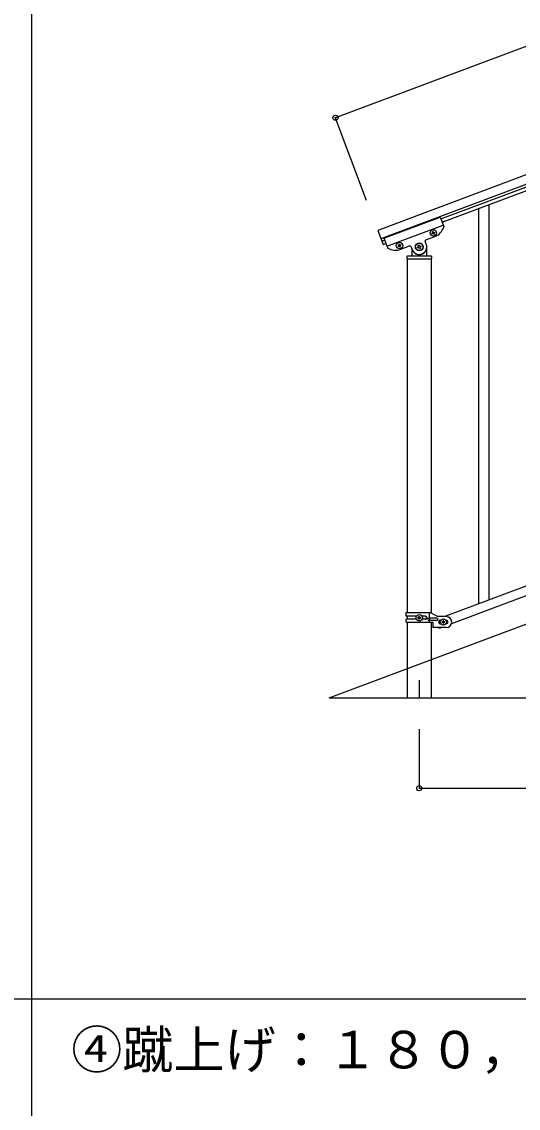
# Model space of a CAD drawing. Units: millimetres, scale not verified. Extents: x -4143 to 4140, y -2900 to 2898.
# Drawn here: x 44 to 870, y 15 to 1822 of the extents above; entities that cross this region are included whole.
import ezdxf
from ezdxf.enums import TextEntityAlignment as Align

# ---------------------------------------------------------------- set-up
doc = ezdxf.new("R2010")
doc.units = ezdxf.units.MM
doc.header["$LTSCALE"] = 10
for name, color, linetype in [('0-1_USER1', 3, 'Continuous'), ('0-2_YKK_12', 2, 'Continuous'), ('0-3_YKK_A1', 4, 'Continuous'), ('0-4_YKK_D', 6, 'Continuous')]:
    doc.layers.add(name, color=color, linetype=linetype)
doc.styles.add('ＭＳ ゴシック', font='')
doc.styles.get('ＭＳ ゴシック').set_extended_font_data('MS Gothic')

msp = doc.modelspace()

# ---------------------------------------------------------------- linework, layer by layer
at = {"layer": '0-2_YKK_12'}
msp.add_line((704.89, 727.16), (704.89, 697.5), dxfattribs=at)
at = {"layer": '0-3_YKK_A1'}
for p, q in [((59.92, 2847.5), (59.92, -2452.5)), ((1538.85, 1813.58), (635.87, 1474.89)), ((1544.11, 1799.53), (641.14, 1460.84)), ((740.86, 1493.97), (1447.21, 1758.91)), ((742.96, 1488.36), (1449.31, 1753.29)), ((803.89, 853.45), (803.89, 1510.72)), ((820.89, 859.84), (820.89, 1517.11)), ((646.13, 1461.77), (739.76, 1496.89)), ((651.05, 1448.67), (744.68, 1483.79)), ((739.76, 1496.89), (745.49, 1481.62)), ((635.87, 1474.89), (644.65, 1451.48)), ((716.01, 1459.15), (730.52, 1464.59)), ((727.06, 1469.72), (726.16, 1469.38)), ((729.42, 1471.63), (730.31, 1471.97)), ((642.55, 1457.1), (647.23, 1458.86)), ((644.65, 1451.48), (649.33, 1453.24)), ((646.13, 1461.77), (651.86, 1446.5)), ((670.54, 1449.55), (669.64, 1449.21)), ((673.57, 1449.66), (674.47, 1450)), ((674.34, 1443.52), (688.85, 1448.96)), ((691.43, 1447.79), (693.18, 1443.11)), ((692.39, 1445.23), (692.39, 1433.5)), ((703.27, 1446.19), (702.03, 1445.72)), ((706.51, 1448.81), (707.75, 1449.28)), ((716.59, 1451.89), (714.84, 1456.57)), ((717.39, 1433.5), (717.39, 1447.5)), ((684.39, 1431.5), (684.39, 1428)), ((684.64, 1427.5), (684.64, 839.79)), ((684.64, 1427.5), (725.14, 1427.5)), ((684.89, 1427.5), (724.89, 1427.5)), ((685.39, 1432.5), (724.39, 1432.5)), ((693.39, 1440.5), (693.66, 1440.5)), ((716.39, 1440.5), (716.11, 1440.5)), ((725.14, 839), (725.14, 1427.5)), ((725.39, 1431.5), (725.39, 1428)), ((1451.38, 1096.79), (747.53, 832.79)), ((1462.25, 1084.85), (758.39, 820.84)), ((554.89, 697.5), (1354.89, 997.5)), ((682.89, 839.79), (723.76, 839.79)), ((682.89, 833.29), (682.89, 839.79)), ((700.22, 833.29), (682.89, 833.29)), ((684.64, 833.29), (684.64, 828.29)), ((706.33, 831.27), (707.29, 831.27)), ((715.48, 833.29), (709.56, 833.29)), ((721.86, 830.29), (721.86, 839.79)), ((723.76, 839.79), (735.89, 832.79)), ((749.89, 832.79), (735.89, 832.79)), ((682.89, 823.79), (682.89, 828.29)), ((700.21, 828.29), (682.89, 828.29)), ((682.89, 823.79), (727.39, 823.79)), ((684.64, 823.79), (684.64, 697.5)), ((703.45, 830.31), (702.49, 830.31)), ((715.48, 828.29), (709.56, 828.29)), ((734.09, 830.29), (721.01, 830.29)), ((734.09, 826.29), (721.01, 826.29)), ((721.86, 823.79), (721.86, 826.29)), ((722.41, 826.29), (722.41, 830.29)), ((725.14, 697.5), (725.14, 823.79)), ((727.39, 823.79), (727.39, 814.79)), ((749.89, 814.79), (727.39, 814.79)), ((738.16, 813.25), (737.58, 814.79)), ((742.25, 814.79), (738.16, 813.25)), ((739.89, 826.79), (740.52, 826.79)), ((739.89, 820.79), (740.52, 820.79)), ((743.45, 824.27), (742.49, 824.27)), ((746.33, 823.31), (747.29, 823.31)), ((749.26, 826.79), (749.89, 826.79)), ((749.26, 820.79), (749.89, 820.79)), ((554.89, 697.5), (954.89, 697.5)), ((-3840.08, 197.5), (3959.92, 197.5))]:
    msp.add_line(p, q, dxfattribs=at)
for points in [[(726.16, 1469.38), (725.82, 1470.28), (726.72, 1470.62)], [(727.28, 1471.86), (726.94, 1472.75), (727.84, 1473.09), (728.18, 1472.19)], [(729.19, 1469.5), (729.53, 1468.6), (728.63, 1468.26), (728.29, 1469.16)], [(730.31, 1471.97), (730.65, 1471.07), (729.75, 1470.73)], [(669.64, 1449.21), (669.98, 1448.31), (670.88, 1448.65)], [(672, 1451.12), (671.66, 1452.02), (670.77, 1451.68), (671.1, 1450.78)], [(672.11, 1448.09), (672.45, 1447.19), (673.35, 1447.53), (673.01, 1448.42)], [(674.47, 1450), (674.14, 1450.9), (673.24, 1450.56)], [(702.03, 1445.72), (701.57, 1446.96), (702.8, 1447.42)], [(703.57, 1449.12), (703.11, 1450.36), (704.35, 1450.82), (704.81, 1449.59)], [(706.2, 1445.88), (706.66, 1444.64), (705.43, 1444.18), (704.97, 1445.41)], [(707.75, 1449.28), (708.21, 1448.04), (706.97, 1447.58)], [(702.49, 830.31), (702.49, 831.27), (703.45, 831.27)], [(704.41, 832.23), (704.41, 833.19), (705.37, 833.19), (705.37, 832.23)], [(707.29, 831.27), (707.29, 830.31), (706.33, 830.31)], [(705.37, 829.35), (705.37, 828.39), (704.41, 828.39), (704.41, 829.35)], [(742.49, 824.27), (742.49, 823.31), (743.45, 823.31)], [(745.37, 825.23), (745.37, 826.19), (744.41, 826.19), (744.41, 825.23)], [(744.41, 822.35), (744.41, 821.39), (745.37, 821.39), (745.37, 822.35)], [(747.29, 823.31), (747.29, 824.27), (746.33, 824.27)]]:
    msp.add_lwpolyline(points, dxfattribs=at)
for centre, radius in [((728.24, 1470.68), 5.3), ((672.06, 1449.6), 5.3), ((704.89, 1447.5), 6.5), ((704.89, 1447.5), 6), ((704.89, 830.79), 5.3), ((744.89, 823.79), 5.3)]:
    msp.add_circle(centre, radius, dxfattribs=at)
for centre, radius, start, end in [((743.62, 1480.91), 2, 342.06005, 20.56), ((726.38, 1471.52), 0.96, 290.56, 20.56), ((727.39, 1468.82), 0.96, 20.56, 110.56), ((729.08, 1472.53), 0.96, 200.56, 290.56), ((730.09, 1469.83), 0.96, 110.56, 200.56), ((721.74, 1488), 25, 290.56, 342.06005), ((653.74, 1447.2), 2, 200.56, 239.05995), ((665.56, 1466.93), 25, 239.05995, 290.56), ((670.2, 1450.45), 0.96, 290.56, 20.56), ((671.22, 1447.75), 0.96, 20.56, 110.56), ((672.9, 1451.46), 0.96, 200.56, 290.56), ((673.91, 1448.76), 0.96, 110.56, 200.56), ((689.56, 1447.09), 2, 20.56, 110.56), ((704.89, 1447.5), 12.5, 200.56, 20.56), ((702.34, 1448.66), 1.32, 290.56, 20.56), ((703.73, 1444.95), 1.32, 20.56, 110.56), ((706.05, 1450.05), 1.32, 200.56, 290.56), ((707.44, 1446.34), 1.32, 110.56, 200.56), ((716.71, 1457.27), 2, 110.56, 200.56), ((685.39, 1431.5), 1, 90, 180), ((684.89, 1428), 0.5, 180, 270), ((691.39, 1433.5), 1, 270, 0), ((693.39, 1439.5), 1, 90, 180), ((693.66, 1440), 0.5, 33.74899, 90), ((704.89, 1447.5), 13, 213.74899, 326.25101), ((716.11, 1440), 0.5, 90, 146.25101), ((716.39, 1439.5), 1, 0, 90), ((718.39, 1433.5), 1, 180, 270), ((724.39, 1431.5), 1, 0, 90), ((724.89, 1428), 0.5, 270, 0), ((703.45, 832.23), 0.96, 270, 0), ((706.33, 832.23), 0.96, 180, 270), ((714.73, 830.79), 2.5, 270, 90), ((715.48, 830.79), 2.5, 270, 90), ((749.89, 823.79), 9, 270, 90), ((703.45, 829.35), 0.96, 0, 90), ((706.33, 829.35), 0.96, 90, 180), ((721.01, 828.29), 2, 90, 270), ((734.09, 828.29), 2, 270, 90), ((739.89, 823.79), 3, 90, 270), ((743.45, 825.23), 0.96, 270, 0), ((743.45, 822.35), 0.96, 0, 90), ((746.33, 825.23), 0.96, 180, 270), ((746.33, 822.35), 0.96, 90, 180), ((749.89, 823.79), 3, 270, 90)]:
    msp.add_arc(centre, radius, start, end, dxfattribs=at)
at = {"layer": '0-4_YKK_D'}
for p, q in [((1468.61, 2000.84), (565.64, 1662.15)), ((617.26, 1524.51), (565.28, 1663.09)), ((704.89, 645.5), (704.89, 546.5)), ((704.89, 547.5), (1504.89, 547.5))]:
    msp.add_line(p, q, dxfattribs=at)
for centre in [(565.64, 1662.15), (704.89, 547.5)]:
    msp.add_circle(centre, 4.25, dxfattribs=at)

# ---------------------------------------------------------------- texts
at = {"layer": '0-1_USER1', "style": 'ＭＳ ゴシック'}
msp.add_text('④蹴上げ：１８０，踏面：４００', height=62.32, dxfattribs=at).set_placement((126.18, 62.99), align=Align.BOTTOM_LEFT)

doc.saveas('drawing.dxf')
